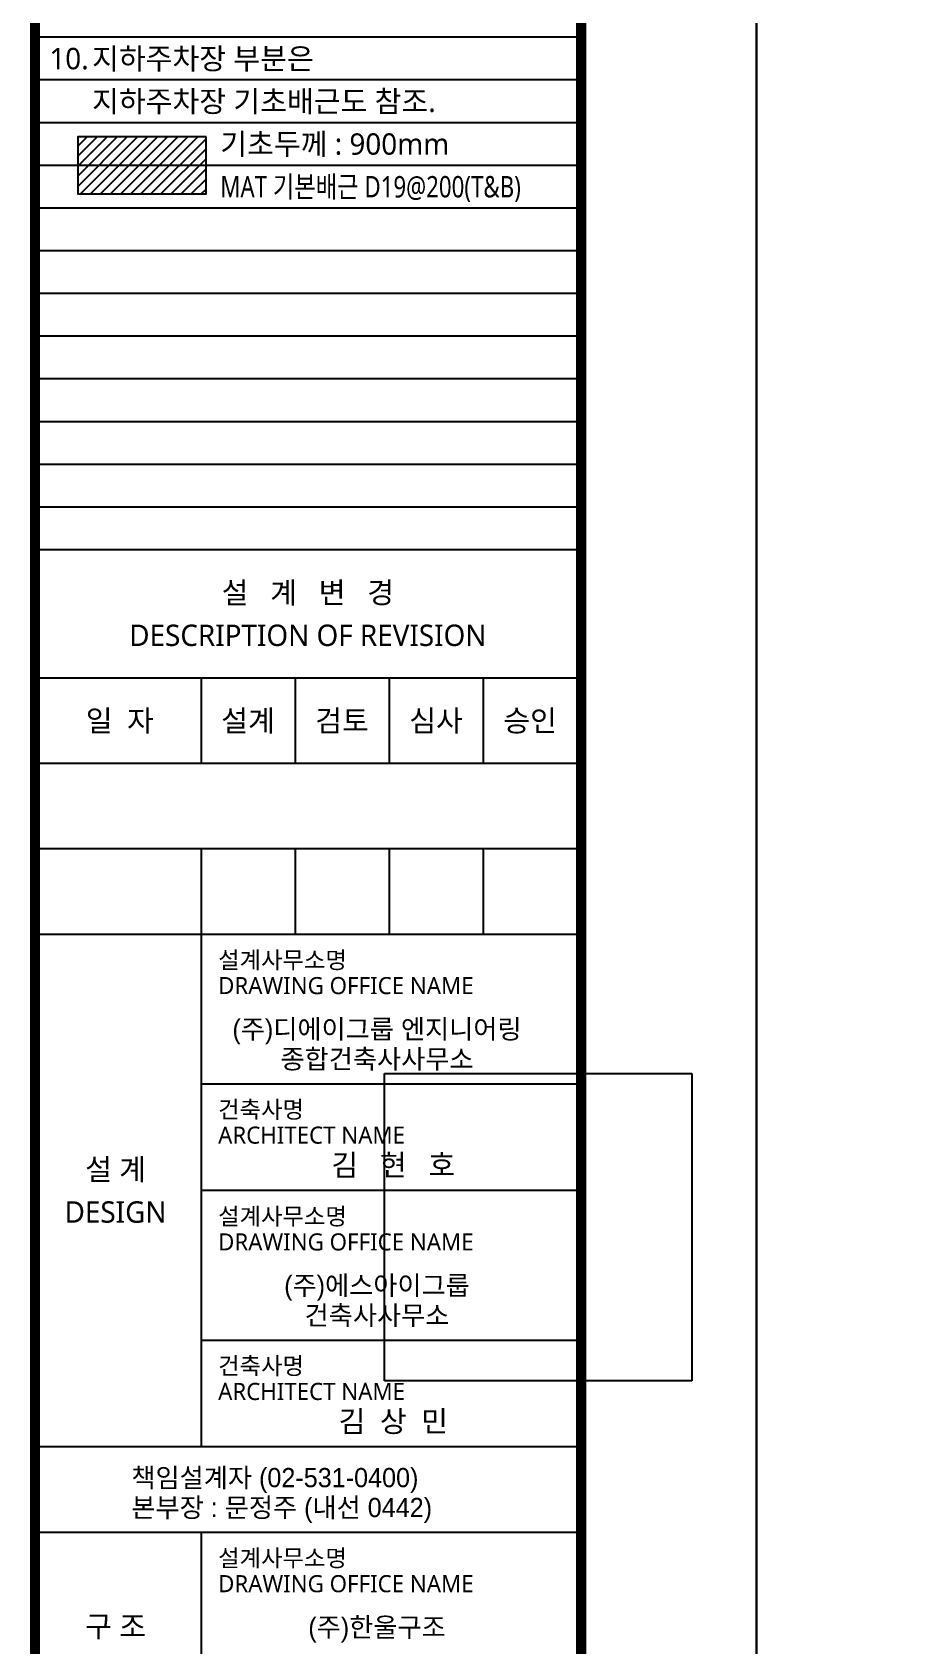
# Model space of a CAD drawing. Header units: millimetres. Extents: x 262481 to 2519995, y -394348 to 364571.
# Drawn here: x 533159 to 539383, y -78800 to -67477 of the extents above; entities that cross this region are included whole.
import ezdxf
from ezdxf.enums import TextEntityAlignment as Align
from ezdxf.xclip import XClip

# ---------------------------------------------------------------- set-up
doc = ezdxf.new("R2010")
doc.units = ezdxf.units.MM
doc.header["$LTSCALE"] = 65
doc.header["$XCLIPFRAME"] = 0
doc.linetypes.add('FORM_고양장항A-1BL-S-성능$0$HID', pattern=[2.3, 1.5, -0.8])
doc.layers.add('FORM_고양장항A-1BL-S-성능$0$DEFPOINT', color=144, linetype='Continuous', plot=False)
for name, color, linetype in [('FORM_고양장항A-1BL-S-성능$0$FORM', 7, 'Continuous'), ('FORM_고양장항A-1BL-S-성능$0$FTEXT', 3, 'Continuous'), ('FORM_고양장항A-1BL-S-성능$0$시흥장현 A-9BL(건축폼)$0$FORM TEXT', 7, 'Continuous'), ('HAT', 5, 'Continuous'), ('LEADER', 7, 'Continuous'), ('XS-기초$0$252', 252, 'Continuous')]:
    doc.layers.add(name, color=color, linetype=linetype)
doc.layers.add('TEXT', color=3, linetype='Continuous', lineweight=9)
doc.styles.add('FORM_고양장항A-1BL-S-성능$0$맑은고딕', font='malgun.ttf')
doc.styles.add('FORM_고양장항A-1BL-S-성능$0$시흥장현 A-9BL(건축폼)$0$FORM-의정부고산(건축)$0$돋움', font='Dotum.ttf')
doc.styles.add('맑은고딕', font='malgun.ttf')
picture_1 = doc.add_image_def('image1.jpg', size_in_pixel=(2126, 2126))

# ---------------------------------------------------------------- blocks, each defined once
blk = doc.blocks.new('XS-기초$0$A$C762E058C')
at = {"layer": 'XS-기초$0$252'}
h = blk.add_hatch(color=256, dxfattribs=at)
h.dxf.hatch_style = 1
h.paths.add_polyline_path([(93400, -71500), (92600, -71500), (92600, -72000), (93400, -72000)])
h.paths.add_polyline_path([(85300, -71500), (84500, -71500), (84500, -72000), (85300, -72000)])
h.paths.add_polyline_path([(93400, -63400), (92600, -63400), (92600, -63900), (93400, -63900)])
h.paths.add_polyline_path([(85300, -63400), (84500, -63400), (84500, -63900), (85300, -63900)])
h.paths.add_polyline_path([(93400, -55300), (92600, -55300), (92600, -55800), (93400, -55800)])
h.paths.add_polyline_path([(85300, -55300), (84500, -55300), (84500, -55800), (85300, -55800)])
h.paths.add_polyline_path([(93400, -47200), (92600, -47200), (92600, -47700), (93400, -47700)])
h.paths.add_polyline_path([(85300, -47200), (84500, -47200), (84500, -47700), (85300, -47700)])
h.paths.add_polyline_path([(93400, -39100), (92600, -39100), (92600, -39600), (93400, -39600)])
h.paths.add_polyline_path([(85300, -39100), (84500, -39100), (84500, -39600), (85300, -39600)])
h.paths.add_polyline_path([(73650, -71500), (72850, -71500), (72850, -72000), (73650, -72000)])
h.paths.add_polyline_path([(77850, -71500), (77050, -71500), (77050, -72000), (77850, -72000)])
h.paths.add_polyline_path([(68450, -71500), (67650, -71500), (67650, -72000), (68450, -72000)])
h.paths.add_polyline_path([(73650, -63400), (72850, -63400), (72850, -63900), (73650, -63900)])
h.paths.add_polyline_path([(77850, -63400), (77050, -63400), (77050, -63900), (77850, -63900)])
h.paths.add_polyline_path([(68450, -63400), (67650, -63400), (67650, -63900), (68450, -63900)])
h.paths.add_polyline_path([(73650, -55300), (72850, -55300), (72850, -55800), (73650, -55800)])
h.paths.add_polyline_path([(77850, -55300), (77050, -55300), (77050, -55800), (77850, -55800)])
h.paths.add_polyline_path([(68450, -55300), (67650, -55300), (67650, -55800), (68450, -55800)])
h.paths.add_polyline_path([(73650, -47200), (72850, -47200), (72850, -47700), (73650, -47700)])
h.paths.add_polyline_path([(77850, -47200), (77050, -47200), (77050, -47700), (77850, -47700)])
h.paths.add_polyline_path([(68450, -47200), (67650, -47200), (67650, -47700), (68450, -47700)])
h.paths.add_polyline_path([(73650, -39100), (72850, -39100), (72850, -39600), (73650, -39600)])
h.paths.add_polyline_path([(77850, -39100), (77050, -39100), (77050, -39600), (77850, -39600)])
h.paths.add_polyline_path([(68450, -39100), (67650, -39100), (67650, -39600), (68450, -39600)])
h.paths.add_polyline_path([(73650, -22900), (72850, -22900), (72850, -23400), (73650, -23400)])
h.paths.add_polyline_path([(73650, -31000), (72850, -31000), (72850, -31500), (73650, -31500)])
h.paths.add_polyline_path([(101500, -63400), (100700, -63400), (100700, -63900), (101500, -63900)])
h.paths.add_polyline_path([(101500, -41540), (100700, -41540), (100700, -42040), (101500, -42040)])
h.paths.add_polyline_path([(101500, -35500), (100700, -35500), (100700, -36000), (101500, -36000)])
h.paths.add_polyline_path([(101500, -29350), (100700, -29350), (100700, -29850), (101500, -29850)])
h.paths.add_polyline_path([(101500, -22900), (100700, -22900), (100700, -23400), (101500, -23400)])
h.paths.add_polyline_path([(68450, -22900), (67650, -22900), (67650, -23400), (68450, -23400)])
h.paths.add_polyline_path([(77850, -22900), (77050, -22900), (77050, -23400), (77850, -23400)])
h.paths.add_polyline_path([(85300, -22900), (84500, -22900), (84500, -23400), (85300, -23400)])
h.paths.add_polyline_path([(93400, -31000), (92600, -31000), (92600, -31500), (93400, -31500)])
h.paths.add_polyline_path([(77850, -31000), (77050, -31000), (77050, -31500), (77850, -31500)])
h.paths.add_polyline_path([(85300, -31000), (84500, -31000), (84500, -31500), (85300, -31500)])
h.paths.add_polyline_path([(93400, -22900), (92600, -22900), (92600, -23400), (93400, -23400)])
h.paths.add_polyline_path([(68450, -31000), (67650, -31000), (67650, -31500), (68450, -31500)])
h.paths.add_polyline_path([(101500, -47580), (100700, -47580), (100700, -48080), (101500, -48080)])
h.paths.add_polyline_path([(101500, -55300), (100700, -55300), (100700, -55800), (101500, -55800)])
h.paths.add_polyline_path([(101700, -72000), (101700, -71200), (101200, -71200), (101200, -72000)])
h.paths.add_polyline_path([(125700, -72000), (125700, -71200), (125200, -71200), (125200, -72000)])
h.paths.add_polyline_path([(117700, -72000), (117700, -71200), (117200, -71200), (117200, -72000)])
h.paths.add_polyline_path([(109700, -72000), (109700, -71200), (109200, -71200), (109200, -72000)])
h.paths.add_polyline_path([(136755, -71500), (135955, -71500), (135955, -72000), (136755, -72000)])
h.paths.add_polyline_path([(144555, -71500), (143755, -71500), (143755, -72000), (144555, -72000)])
h.paths.add_polyline_path([(133700, -72000), (133700, -71200), (133200, -71200), (133200, -72000)])
blk = doc.blocks.new('XS-기초')
at = {"layer": 'XS-기초$0$252'}
blk.add_blockref('XS-기초$0$A$C762E058C', (118310, 198300), dxfattribs=at)
blk = doc.blocks.new('FORM_고양장항A-1BL-S-성능')
at = {"layer": 'FORM_고양장항A-1BL-S-성능$0$DEFPOINT', "linetype": 'FORM_고양장항A-1BL-S-성능$0$HID'}
for p, q in [((820, 347), (757, 347)), ((820, 337), (757, 337)), ((820, 327), (757, 327)), ((820, 317), (757, 317)), ((820, 307), (757, 307)), ((820, 297), (757, 297))]:
    blk.add_line(p, q, dxfattribs=at)
at = {"layer": 'FORM_고양장항A-1BL-S-성능$0$DEFPOINT'}
blk.add_lwpolyline([(0, 594), (0, 0), (841, 0), (841, 594), (0, 594)], dxfattribs=at)
at = {"layer": 'FORM_고양장항A-1BL-S-성능$0$FORM'}
for p, q in [((820, 352), (757, 352)), ((820, 342), (757, 342)), ((820, 332), (757, 332)), ((820, 322), (757, 322)), ((820, 312), (757, 312)), ((820, 302), (757, 302)), ((820, 292), (757, 292)), ((820, 292), (757, 292)), ((820, 277), (757, 277)), ((776, 277), (776, 267)), ((787, 277), (787, 267)), ((798, 277), (798, 267)), ((809, 277), (809, 267)), ((820, 267), (757, 267)), ((820, 257), (757, 257)), ((776, 257), (776, 247)), ((787, 257), (787, 247)), ((798, 257), (798, 247)), ((809, 257), (809, 247)), ((820, 247), (757, 247)), ((776, 247), (776, 187)), ((776, 229.5), (820, 229.5)), ((820, 217), (776, 217)), ((776, 199.5), (820, 199.5)), ((820, 187), (757, 187)), ((820, 177), (757, 177)), ((776, 177), (776, 147))]:
    blk.add_line(p, q, dxfattribs=at)
for points in [[(25, 573), (25, 21), (757, 21), (757, 573)], [(757, 572), (757, 22), (820, 22), (820, 572)]]:
    blk.add_lwpolyline(points, close=True, dxfattribs=at)
at = {"layer": 'FORM_고양장항A-1BL-S-성능$0$FORM', "const_width": 1}
blk.add_lwpolyline([(25.5, 572.5), (25.5, 21.5), (756.5, 21.5), (756.5, 572.5)], close=True, dxfattribs=at)
blk.add_lwpolyline([(757, 21.5), (820.5, 21.5), (820.5, 572.5), (757, 572.5)], dxfattribs=at)
at = {"layer": 'FORM_고양장항A-1BL-S-성능$0$FORM'}
blk.add_lwpolyline([(757, 21), (821, 21), (821, 573), (757, 573)], dxfattribs=at)
at = {"layer": 'FORM_고양장항A-1BL-S-성능$0$FTEXT', "style": 'FORM_고양장항A-1BL-S-성능$0$맑은고딕'}
for s, p in [('설   계   변   경', (788.5, 287)), ('DESCRIPTION OF REVISION', (788.5, 282)), ('일  자', (766.5, 272)), ('설계', (781.5, 272)), ('검토', (792.5, 272)), ('심사', (803.5, 272)), ('승인', (814.5, 272)), ('설 계', (766, 219.5)), ('김   현   호', (798.5, 220)), ('DESIGN', (766, 214.5)), ('김  상  민', (798.5, 190)), ('구 조', (766, 166))]:
    blk.add_text(s, height=2.5, dxfattribs=at).set_placement(p, align=Align.MIDDLE_CENTER)
for s, p in [('설계사무소명', (778, 244)), ('DRAWING OFFICE NAME', (778, 241)), ('건축사명', (778, 226.5)), ('ARCHITECT NAME', (778, 223.5)), ('설계사무소명', (778, 214)), ('DRAWING OFFICE NAME', (778, 211)), ('건축사명', (778, 196.5)), ('ARCHITECT NAME', (778, 193.5)), ('설계사무소명', (778, 174)), ('DRAWING OFFICE NAME', (778, 171))]:
    blk.add_text(s, height=2, dxfattribs=at).set_placement(p, align=Align.MIDDLE_LEFT)
at = {"layer": 'FORM_고양장항A-1BL-S-성능$0$시흥장현 A-9BL(건축폼)$0$FORM TEXT', "color": 3, "style": 'FORM_고양장항A-1BL-S-성능$0$시흥장현 A-9BL(건축폼)$0$FORM-의정부고산(건축)$0$돋움'}
for s, p in [('(주)디에이그룹 엔지니어링', (796.59, 235.91)), ('종합건축사사무소', (796.59, 232.41)), ('(주)에스아이그룹', (796.59, 205.91)), ('건축사사무소', (796.59, 202.41)), ('(주)한울구조', (796.59, 165.91))]:
    blk.add_text(s, height=2.25, dxfattribs=at).set_placement(p, align=Align.MIDDLE_CENTER)
for s, p in [('책임설계자 (02-531-0400)', (767.85, 182.29)), ('본부장 : 문정주 (내선 0442)', (767.85, 178.79))]:
    blk.add_text(s, height=2.25, dxfattribs=at).set_placement(p)
at = {"color": 7, "true_color": 0xffffff}
image = blk.add_image(picture_1, insert=(797.45, 194.73), size_in_units=(36, 36), dxfattribs=at)
image.dxf.flags = 7

msp = doc.modelspace()

# ---------------------------------------------------------------- hatches: boundary and pattern name
at = {"layer": 'HAT'}
h = msp.add_hatch(dxfattribs=at)
h.set_pattern_fill('ANSI31', color=8, scale=400)
h.set_pattern_definition([(45, (134564.29, -303071.65), (-35.355339, 35.355339), [])])
h.paths.add_polyline_path([(534379.3, -68611.6), (534379.3, -68211.6), (533479.3, -68211.6), (533479.3, -68611.6)])

# ---------------------------------------------------------------- linework, layer by layer
at = {"layer": 'LEADER'}
msp.add_lwpolyline([(534379.3, -68211.6), (533479.3, -68211.6), (533479.3, -68611.6), (534379.3, -68611.6)], close=True, dxfattribs=at)

# ---------------------------------------------------------------- block references
at = {"xscale": 60, "yscale": 60, "zscale": 60}
for p in [(487784.3, -88631.6), (538244.3, -88631.6)]:
    msp.add_blockref('FORM_고양장항A-1BL-S-성능', p, dxfattribs=at)
ref = msp.add_blockref('XS-기초', (664734.3, -301221.6), dxfattribs=dict(rotation=90))
XClip(ref).set_block_clipping_path([(221610.0000000002, 141650.0000000168), (245034.9999999982, 172590.0000000082)])
ref = msp.add_blockref('XS-기초', (321634.3, -207201.6))
XClip(ref).set_block_clipping_path([(221470.0000000022, 130890.0000000024), (254429.9999999936, 145455.0000000008)])

# ---------------------------------------------------------------- texts
at = {"layer": 'TEXT', "style": '맑은고딕'}
for s, p in [('10.', (533279.3, -67661.6)), ('지하주차장 부분은', (533579.3, -67661.6)), ('지하주차장 기초배근도 참조.', (533579.3, -67961.6)), ('기초두께 : 900mm', (534479.3, -68261.6))]:
    msp.add_text(s, height=150, dxfattribs=at).set_placement(p, align=Align.MIDDLE_LEFT)
at = {"layer": 'TEXT', "style": '맑은고딕', "width": 0.8}
msp.add_text('MAT 기본배근 D19@200(T&B)', height=150, dxfattribs=at).set_placement((534479.3, -68561.6), align=Align.MIDDLE_LEFT)

doc.saveas('drawing.dxf')
